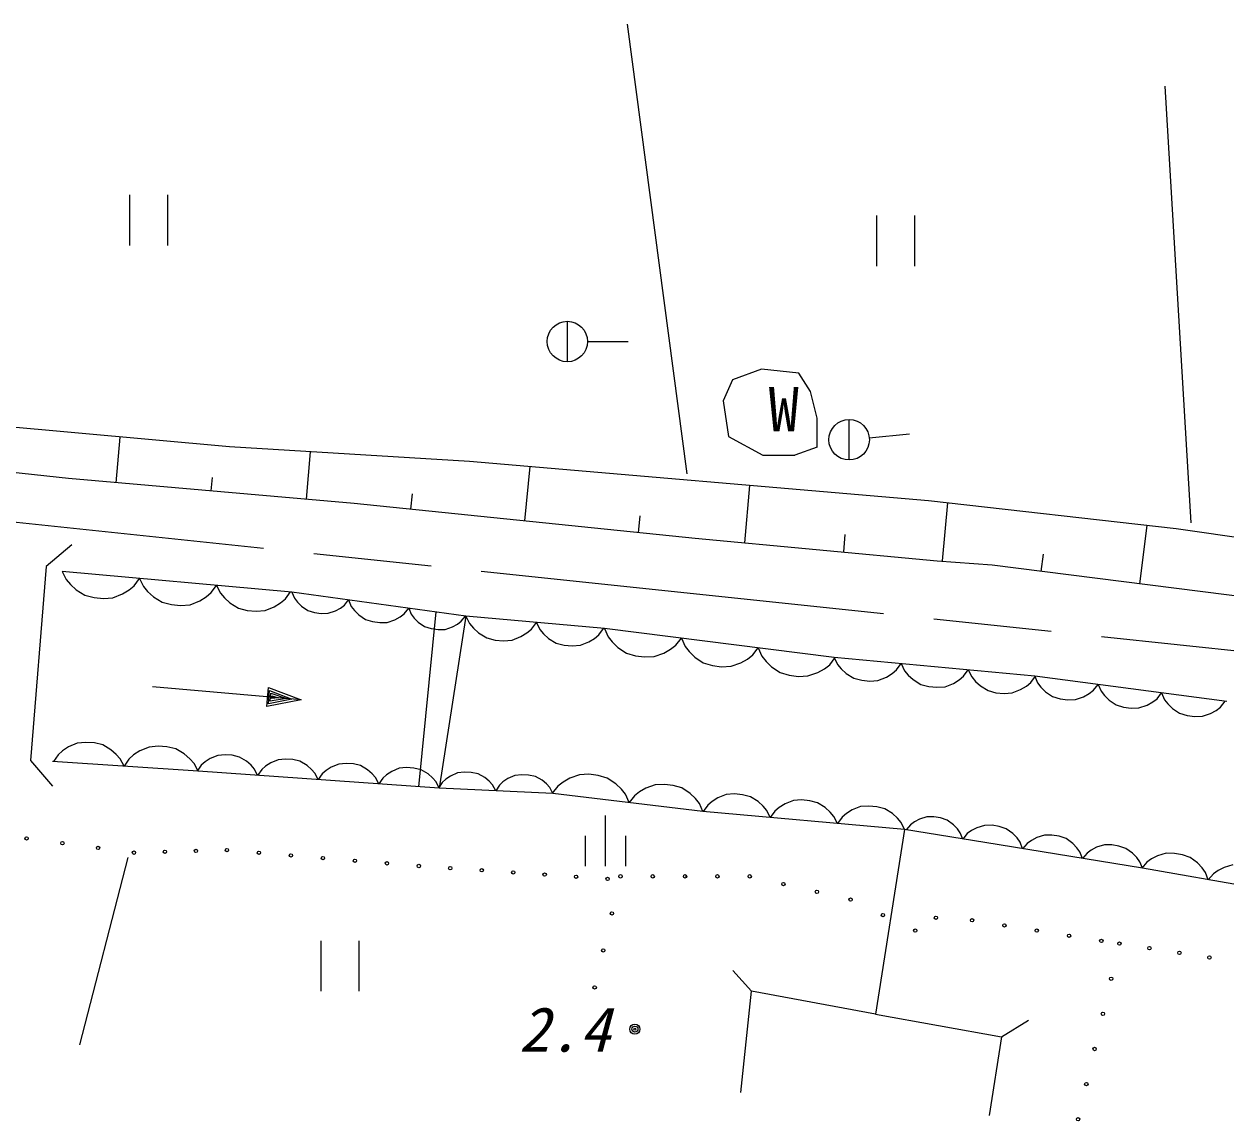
# Model space of a CAD drawing. Units: millimetres, scale not verified. Extents: x 39750 to 680000, y 20000 to 380250.
# Drawn here: x 403877 to 439532, y 258944 to 291494 of the extents above; entities that cross this region are included whole.
import ezdxf
from ezdxf.enums import TextEntityAlignment as Align

# ---------------------------------------------------------------- set-up
doc = ezdxf.new("R2010")
doc.units = ezdxf.units.MM
doc.header["$LTSCALE"] = 1000
doc.linetypes.add('CHAIN', pattern=[18.5, 12, -1.5, 3.5, -1.5])
doc.layers.add('M-BGD', color=7, linetype='Continuous', lineweight=25)
doc.layers.add('M-BMK', color=2, linetype='CHAIN', lineweight=13)
doc.styles.add('ＭＳ ゴシック', font='')
doc.styles.get('ＭＳ ゴシック').set_extended_font_data('MS Gothic')

msp = doc.modelspace()

# ---------------------------------------------------------------- linework, layer by layer
at = {"layer": 'M-BGD'}
for p, q in [((423544, 278150), (421780, 291494)), ((438498, 276693), (437731, 289653)), ((407001, 286427), (407001, 284927)), ((408141, 284927), (408141, 286427)), ((429164, 285813), (429164, 284313)), ((430304, 284313), (430304, 285813)), ((419994, 281472), (419994, 282672)), ((420594, 282072), (421794, 282072)), ((425757, 281256), (424893, 280941)), ((426857, 281138), (425757, 281256)), ((427210, 280588), (426857, 281138)), ((424893, 280941), (424618, 280313)), ((424618, 280313), (424775, 279253)), ((427406, 279803), (427210, 280588)), ((409973, 278944), (400562, 279797)), ((427406, 278939), (427406, 279803)), ((428353, 278558), (428353, 279758)), ((406611, 277883), (406728, 279238)), ((424775, 279253), (425796, 278703)), ((428951, 279216), (430145, 279332)), ((405200, 278006), (396850, 278901)), ((417089, 278515), (409973, 278944)), ((427406, 278939), (426739, 278703)), ((412255, 277392), (412377, 278799)), ((430709, 277349), (417089, 278515)), ((425796, 278703), (426739, 278703)), ((418728, 276748), (418894, 278360)), ((413666, 277270), (405200, 278006)), ((409433, 277638), (409468, 278041)), ((425256, 276095), (425410, 277803)), ((415353, 277096), (415400, 277550)), ((423789, 276227), (413666, 277270)), ((438059, 276515), (430709, 277349)), ((431125, 275567), (431279, 277284)), ((422102, 276400), (422154, 276902)), ((428191, 275831), (428237, 276347)), ((436979, 274883), (437197, 276613)), ((449409, 274858), (438059, 276515)), ((405291, 276042), (404530, 275394)), ((430967, 275552), (423789, 276227)), ((434054, 275251), (434119, 275759)), ((404530, 275394), (404070, 269642)), ((432592, 275435), (430967, 275552)), ((441366, 274331), (432592, 275435)), ((411820, 274638), (405010, 275251)), ((405010, 275251), (405127, 275010)), ((405127, 275010), (405252, 274860)), ((407142, 274828), (407301, 275045)), ((407301, 275045), (407417, 274803)), ((405252, 274860), (405423, 274706)), ((405423, 274706), (405685, 274544)), ((405685, 274544), (405956, 274473)), ((406510, 274469), (406797, 274582)), ((406797, 274582), (406993, 274703)), ((406993, 274703), (407142, 274828)), ((407417, 274803), (407543, 274653)), ((407543, 274653), (407713, 274499)), ((409283, 274497), (409433, 274622)), ((409433, 274622), (409591, 274838)), ((409591, 274838), (409703, 274607)), ((409703, 274607), (409823, 274464)), ((411631, 274434), (411782, 274641)), ((416985, 273926), (411820, 274638)), ((411820, 274638), (411898, 274455)), ((405956, 274473), (406231, 274448)), ((406231, 274448), (406510, 274469)), ((407713, 274499), (407976, 274337)), ((407976, 274337), (408247, 274267)), ((408247, 274267), (408522, 274242)), ((408522, 274242), (408801, 274263)), ((408801, 274263), (409088, 274376)), ((409088, 274376), (409283, 274497)), ((409823, 274464), (409986, 274317)), ((409986, 274317), (410237, 274162)), ((411026, 274091), (411301, 274198)), ((411301, 274198), (411488, 274314)), ((411488, 274314), (411631, 274434)), ((411898, 274455), (411985, 274340)), ((411985, 274340), (412106, 274221)), ((412106, 274221), (412294, 274092)), ((413265, 274164), (413380, 274251)), ((413380, 274251), (413504, 274406)), ((413504, 274406), (413586, 274212)), ((413586, 274212), (413679, 274091)), ((410237, 274162), (410496, 274094)), ((410496, 274094), (410759, 274070)), ((410759, 274070), (411026, 274091)), ((412294, 274092), (412491, 274030)), ((412491, 274030), (412693, 274002)), ((412693, 274002), (412900, 274008)), ((412900, 274008), (413116, 274081)), ((413116, 274081), (413265, 274164)), ((413679, 274091), (413807, 273964)), ((413807, 273964), (414006, 273828)), ((414006, 273828), (414215, 273763)), ((414877, 273817), (415034, 273904)), ((415034, 273904), (415156, 273996)), ((415156, 273996), (415287, 274160)), ((415287, 274160), (415365, 273978)), ((415365, 273978), (415452, 273863)), ((415452, 273863), (415573, 273743)), ((415588, 268862), (416099, 274048)), ((416985, 273926), (416193, 268820)), ((416847, 273773), (416971, 273928)), ((421096, 273558), (416985, 273926)), ((416985, 273926), (417092, 273705)), ((414215, 273763), (414429, 273733)), ((414429, 273733), (414648, 273739)), ((414648, 273739), (414877, 273817)), ((415573, 273743), (415761, 273614)), ((415761, 273614), (415958, 273553)), ((415958, 273553), (416161, 273525)), ((416161, 273525), (416367, 273531)), ((416367, 273531), (416583, 273604)), ((416583, 273604), (416732, 273686)), ((416732, 273686), (416847, 273773)), ((417092, 273705), (417206, 273569)), ((417206, 273569), (417362, 273428)), ((418796, 273426), (418932, 273541)), ((418932, 273541), (419077, 273739)), ((419077, 273739), (419178, 273529)), ((419178, 273529), (419287, 273398)), ((420931, 273372), (421069, 273560)), ((427906, 272699), (421096, 273558)), ((421096, 273558), (421204, 273312)), ((417362, 273428), (417602, 273280)), ((417602, 273280), (417849, 273216)), ((417849, 273216), (418100, 273194)), ((418100, 273194), (418355, 273213)), ((418355, 273213), (418617, 273316)), ((418617, 273316), (418796, 273426)), ((419287, 273398), (419436, 273265)), ((419436, 273265), (419664, 273124)), ((419664, 273124), (419900, 273063)), ((420381, 273060), (420631, 273158)), ((420631, 273158), (420801, 273263)), ((420801, 273263), (420931, 273372)), ((421204, 273312), (421323, 273158)), ((421323, 273158), (421489, 272998)), ((423212, 273059), (423377, 273270)), ((423377, 273270), (423486, 273025)), ((419900, 273063), (420139, 273041)), ((420139, 273041), (420381, 273060)), ((421489, 272998), (421745, 272827)), ((421745, 272827), (422013, 272747)), ((422567, 272723), (422858, 272826)), ((422858, 272826), (423058, 272940)), ((423058, 272940), (423212, 273059)), ((423486, 273025), (423605, 272870)), ((423605, 272870), (423771, 272710)), ((425340, 272652), (425494, 272771)), ((425494, 272771), (425659, 272982)), ((425659, 272982), (425767, 272737)), ((422013, 272747), (422287, 272712)), ((422287, 272712), (422567, 272723)), ((423771, 272710), (424027, 272539)), ((424027, 272539), (424295, 272459)), ((424295, 272459), (424569, 272424)), ((424569, 272424), (424849, 272435)), ((424849, 272435), (425140, 272538)), ((425140, 272538), (425340, 272652)), ((425767, 272737), (425887, 272583)), ((425887, 272583), (426052, 272423)), ((426052, 272423), (426309, 272251)), ((427621, 272364), (427776, 272483)), ((427776, 272483), (427941, 272694)), ((433857, 272147), (427906, 272699)), ((427906, 272699), (428007, 272489)), ((428007, 272489), (428115, 272358)), ((429759, 272326), (429897, 272514)), ((429897, 272514), (429998, 272304)), ((426309, 272251), (426577, 272171)), ((426577, 272171), (426851, 272137)), ((426851, 272137), (427130, 272148)), ((427130, 272148), (427422, 272250)), ((427422, 272250), (427621, 272364)), ((428115, 272358), (428263, 272224)), ((428263, 272224), (428491, 272082)), ((428491, 272082), (428726, 272020)), ((429208, 272016), (429458, 272113)), ((429458, 272113), (429629, 272218)), ((429629, 272218), (429759, 272326)), ((429998, 272304), (430106, 272173)), ((430106, 272173), (430255, 272039)), ((431620, 272033), (431750, 272141)), ((431750, 272141), (431888, 272329)), ((431888, 272329), (431990, 272119)), ((431990, 272119), (432098, 271989)), ((433742, 271957), (433880, 272145)), ((439556, 271392), (433857, 272147)), ((433857, 272147), (433945, 271943)), ((412101, 271438), (407684, 271830)), ((411080, 271247), (411130, 271805)), ((411127, 271323), (411163, 271722)), ((411130, 271805), (412101, 271438)), ((411163, 271722), (411822, 271462)), ((428726, 272020), (428965, 271998)), ((428965, 271998), (429208, 272016)), ((430255, 272039), (430483, 271897)), ((430483, 271897), (430718, 271835)), ((430718, 271835), (430957, 271813)), ((430957, 271813), (431199, 271831)), ((431199, 271831), (431450, 271928)), ((431450, 271928), (431620, 272033)), ((432098, 271989), (432246, 271854)), ((432246, 271854), (432474, 271713)), ((432474, 271713), (432709, 271651)), ((433191, 271646), (433441, 271743)), ((433441, 271743), (433611, 271848)), ((433611, 271848), (433742, 271957)), ((433945, 271943), (434043, 271815)), ((434043, 271815), (434179, 271682)), ((435474, 271626), (435602, 271724)), ((435602, 271724), (435740, 271897)), ((435740, 271897), (435828, 271694)), ((435828, 271694), (435926, 271566)), ((412101, 271438), (411080, 271247)), ((411822, 271462), (411127, 271323)), ((411174, 271400), (411196, 271639)), ((411663, 271477), (411174, 271400)), ((411196, 271639), (411663, 271477)), ((411221, 271476), (411228, 271555)), ((411424, 271498), (411221, 271476)), ((411228, 271555), (411424, 271498)), ((432709, 271651), (432948, 271629)), ((432948, 271629), (433191, 271646)), ((434179, 271682), (434390, 271540)), ((434390, 271540), (434611, 271472)), ((434611, 271472), (434837, 271442)), ((434837, 271442), (435068, 271450)), ((435068, 271450), (435309, 271533)), ((435309, 271533), (435474, 271626)), ((435926, 271566), (436062, 271433)), ((436062, 271433), (436273, 271290)), ((437192, 271283), (437358, 271377)), ((437358, 271377), (437486, 271475)), ((437486, 271475), (437624, 271648)), ((437624, 271648), (437712, 271445)), ((437712, 271445), (437810, 271317)), ((439369, 271225), (439507, 271399)), ((436273, 271290), (436494, 271223)), ((436494, 271223), (436720, 271193)), ((436720, 271193), (436951, 271200)), ((436951, 271200), (437192, 271283)), ((437810, 271317), (437946, 271184)), ((437946, 271184), (438157, 271041)), ((438157, 271041), (438378, 270973)), ((438835, 270951), (439076, 271034)), ((439076, 271034), (439241, 271127)), ((439241, 271127), (439369, 271225)), ((438378, 270973), (438604, 270943)), ((438604, 270943), (438835, 270951)), ((405021, 269929), (404887, 269812)), ((405197, 270044), (405021, 269929)), ((405457, 270153), (405197, 270044)), ((405711, 270178), (405457, 270153)), ((405963, 270161), (405711, 270178)), ((406211, 270103), (405963, 270161)), ((406454, 269960), (406211, 270103)), ((406614, 269823), (406454, 269960)), ((407314, 269925), (407129, 269805)), ((407586, 270039), (407314, 269925)), ((407852, 270065), (407586, 270039)), ((408116, 270048), (407852, 270065)), ((408376, 269986), (408116, 270048)), ((408631, 269837), (408376, 269986)), ((404070, 269642), (404718, 268881)), ((409038, 269325), (404724, 269612)), ((404887, 269812), (404747, 269611)), ((406731, 269689), (406614, 269823)), ((406843, 269471), (406731, 269689)), ((406989, 269682), (406843, 269471)), ((407129, 269805), (406989, 269682)), ((408798, 269694), (408631, 269837)), ((408921, 269553), (408798, 269694)), ((409038, 269325), (408921, 269553)), ((409247, 269599), (409132, 269499)), ((409398, 269696), (409247, 269599)), ((409621, 269789), (409398, 269696)), ((409839, 269810), (409621, 269789)), ((410055, 269794), (409839, 269810)), ((410268, 269743), (410055, 269794)), ((410475, 269620), (410268, 269743)), ((410611, 269502), (410475, 269620)), ((411194, 269570), (411042, 269472)), ((411417, 269662), (411194, 269570)), ((411635, 269683), (411417, 269662)), ((411850, 269668), (411635, 269683)), ((412063, 269617), (411850, 269668)), ((412271, 269494), (412063, 269617)), ((413430, 269556), (413212, 269535)), ((413646, 269541), (413430, 269556)), ((409132, 269499), (409011, 269327)), ((416193, 268820), (409038, 269325)), ((410712, 269387), (410611, 269502)), ((410807, 269200), (410712, 269387)), ((410927, 269372), (410807, 269200)), ((411042, 269472), (410927, 269372)), ((412407, 269376), (412271, 269494)), ((412507, 269260), (412407, 269376)), ((412602, 269073), (412507, 269260)), ((412723, 269245), (412602, 269073)), ((412838, 269345), (412723, 269245)), ((412989, 269443), (412838, 269345)), ((413212, 269535), (412989, 269443)), ((413859, 269490), (413646, 269541)), ((414066, 269367), (413859, 269490)), ((414202, 269249), (414066, 269367)), ((414303, 269134), (414202, 269249)), ((414633, 269218), (414518, 269118)), ((414785, 269316), (414633, 269218)), ((415008, 269409), (414785, 269316)), ((415226, 269429), (415008, 269409)), ((415441, 269414), (415226, 269429)), ((415654, 269363), (415441, 269414)), ((415862, 269240), (415654, 269363)), ((415998, 269122), (415862, 269240)), ((416736, 269272), (416528, 269179)), ((416941, 269296), (416736, 269272)), ((417145, 269287), (416941, 269296)), ((417348, 269244), (417145, 269287)), ((417547, 269133), (417348, 269244)), ((418434, 269194), (418226, 269102)), ((418640, 269219), (418434, 269194)), ((418843, 269210), (418640, 269219)), ((419046, 269167), (418843, 269210)), ((420356, 269220), (420065, 269116)), ((420635, 269232), (420356, 269220)), ((420909, 269199), (420635, 269232)), ((421178, 269121), (420909, 269199)), ((414398, 268946), (414303, 269134)), ((414518, 269118), (414398, 268946)), ((416098, 269007), (415998, 269122)), ((416193, 268820), (416098, 269007)), ((416281, 268986), (416171, 268821)), ((416387, 269083), (416281, 268986)), ((416528, 269179), (416387, 269083)), ((417678, 269024), (417547, 269133)), ((417775, 268918), (417678, 269024)), ((417869, 268743), (417775, 268918)), ((417979, 268909), (417869, 268743)), ((418085, 269006), (417979, 268909)), ((418226, 269102), (418085, 269006)), ((419245, 269055), (419046, 269167)), ((419376, 268947), (419245, 269055)), ((419473, 268841), (419376, 268947)), ((419567, 268666), (419473, 268841)), ((419713, 268880), (419548, 268669)), ((419866, 269001), (419713, 268880)), ((420065, 269116), (419866, 269001)), ((421435, 268950), (421178, 269121)), ((421602, 268792), (421435, 268950)), ((422604, 268920), (422326, 268821)), ((422872, 268932), (422604, 268920)), ((423134, 268901), (422872, 268932)), ((423390, 268825), (423134, 268901)), ((419567, 268666), (416193, 268820)), ((424015, 268129), (419567, 268666)), ((421722, 268638), (421602, 268792)), ((421831, 268393), (421722, 268638)), ((421989, 268596), (421831, 268393)), ((422136, 268711), (421989, 268596)), ((422326, 268821), (422136, 268711)), ((423637, 268663), (423390, 268825)), ((423796, 268511), (423637, 268663)), ((423911, 268364), (423796, 268511)), ((424459, 268531), (424289, 268426)), ((424709, 268629), (424459, 268531)), ((424951, 268648), (424709, 268629)), ((425190, 268626), (424951, 268648)), ((425426, 268565), (425190, 268626)), ((425654, 268424), (425426, 268565)), ((424015, 268129), (423911, 268364)), ((429997, 267593), (424015, 268129)), ((424159, 268317), (424021, 268129)), ((424289, 268426), (424159, 268317)), ((425803, 268290), (425654, 268424)), ((425912, 268160), (425803, 268290)), ((426013, 267950), (425912, 268160)), ((426151, 268139), (426013, 267950)), ((426281, 268247), (426151, 268139)), ((426451, 268353), (426281, 268247)), ((426701, 268451), (426451, 268353)), ((426943, 268469), (426701, 268451)), ((427183, 268448), (426943, 268469)), ((427418, 268386), (427183, 268448)), ((427646, 268245), (427418, 268386)), ((427795, 268112), (427646, 268245)), ((428443, 268174), (428273, 268069)), ((428693, 268272), (428443, 268174)), ((428935, 268290), (428693, 268272)), ((429174, 268269), (428935, 268290)), ((429410, 268208), (429174, 268269)), ((429638, 268067), (429410, 268208)), ((421120, 268005), (421120, 266505)), ((427904, 267981), (427795, 268112)), ((428005, 267771), (427904, 267981)), ((428143, 267960), (428005, 267771)), ((428273, 268069), (428143, 267960)), ((429787, 267933), (429638, 268067)), ((429896, 267802), (429787, 267933)), ((429997, 267593), (429896, 267802)), ((430290, 267820), (430173, 267736)), ((430441, 267899), (430290, 267820)), ((430659, 267967), (430441, 267899)), ((430866, 267968), (430659, 267967)), ((431067, 267935), (430866, 267968)), ((431263, 267869), (431067, 267935)), ((431448, 267735), (431263, 267869)), ((429997, 267593), (429133, 262116)), ((432375, 267209), (429997, 267593)), ((430173, 267736), (430045, 267585)), ((431566, 267613), (431448, 267735)), ((431650, 267495), (431566, 267613)), ((431723, 267311), (431650, 267495)), ((431859, 267472), (431723, 267311)), ((431983, 267561), (431859, 267472)), ((432142, 267644), (431983, 267561)), ((432373, 267716), (432142, 267644)), ((432592, 267717), (432373, 267716)), ((432805, 267682), (432592, 267717)), ((433012, 267612), (432805, 267682)), ((433208, 267470), (433012, 267612)), ((433333, 267341), (433208, 267470)), ((434149, 267426), (433919, 267354)), ((434368, 267427), (434149, 267426)), ((434581, 267392), (434368, 267427)), ((420520, 267408), (420520, 266508)), ((421720, 267408), (421720, 266508)), ((437053, 266442), (432375, 267209)), ((433422, 267217), (433333, 267341)), ((433500, 267022), (433422, 267217)), ((433635, 267182), (433500, 267022)), ((433759, 267271), (433635, 267182)), ((433919, 267354), (433759, 267271)), ((434789, 267322), (434581, 267392)), ((434985, 267181), (434789, 267322)), ((435109, 267051), (434985, 267181)), ((435695, 267065), (435536, 266981)), ((435926, 267137), (435695, 267065)), ((436145, 267137), (435926, 267137)), ((436358, 267103), (436145, 267137)), ((436565, 267032), (436358, 267103)), ((405532, 261203), (406970, 266763)), ((435199, 266927), (435109, 267051)), ((435276, 266732), (435199, 266927)), ((435412, 266892), (435276, 266732)), ((435536, 266981), (435412, 266892)), ((436761, 266891), (436565, 267032)), ((436886, 266761), (436761, 266891)), ((436975, 266637), (436886, 266761)), ((437327, 266719), (437188, 266622)), ((437505, 266810), (437327, 266719)), ((437762, 266886), (437505, 266810)), ((438006, 266884), (437762, 266886)), ((438242, 266843), (438006, 266884)), ((438471, 266762), (438242, 266843)), ((438687, 266602), (438471, 266762)), ((437053, 266442), (436975, 266637)), ((437188, 266622), (437035, 266445)), ((444816, 265078), (437053, 266442)), ((438824, 266456), (438687, 266602)), ((438921, 266317), (438824, 266456)), ((439297, 266373), (439158, 266276)), ((439475, 266464), (439297, 266373)), ((439732, 266540), (439475, 266464)), ((423516, 266156), (423516, 266245)), ((439005, 266099), (438921, 266317)), ((439158, 266276), (439005, 266099)), ((412681, 264291), (412681, 262791)), ((413821, 262791), (413821, 264291)), ((425452, 262791), (424900, 263404)), ((425145, 259785), (425452, 262791)), ((429133, 262116), (425452, 262791)), ((429133, 262116), (432875, 261441)), ((432875, 261441), (433673, 261932)), ((432875, 261441), (432507, 259110))]:
    msp.add_line(p, q, dxfattribs=at)
for centre, radius in [((419994, 282072), 600), ((428353, 279158), 600), ((403953, 267327), 50), ((405014, 267187), 50), ((406075, 267046), 50), ((407136, 266906), 50), ((408056, 266931), 50), ((408976, 266957), 50), ((409896, 266982), 50), ((410845, 266903), 50), ((411794, 266825), 50), ((412743, 266746), 50), ((413691, 266667), 50), ((414640, 266589), 50), ((415589, 266510), 50), ((416522, 266446), 50), ((417455, 266382), 50), ((418388, 266318), 50), ((419321, 266254), 50), ((420254, 266190), 50), ((421187, 266126), 50), ((421571, 266203), 50), ((422529, 266203), 50), ((423488, 266203), 50), ((424446, 266203), 50), ((425405, 266203), 50), ((426402, 265973), 50), ((427399, 265743), 50), ((428396, 265513), 50), ((421315, 265104), 50), ((429354, 265053), 50), ((430927, 264976), 50), ((432000, 264899), 50), ((430313, 264593), 50), ((432959, 264746), 50), ((433918, 264593), 50), ((434876, 264439), 50), ((435835, 264286), 50), ((436371, 264209), 50), ((421059, 264005), 50), ((437261, 264071), 50), ((438151, 263933), 50), ((439040, 263795), 50), ((436126, 263166), 50), ((420804, 262906), 50), ((435881, 262123), 50), ((421998, 261669), 150), ((421998, 261669), 90), ((421998, 261669), 30), ((435635, 261080), 50), ((435390, 260037), 50), ((435144, 258994), 50)]:
    msp.add_circle(centre, radius, dxfattribs=at)
at = {"layer": 'M-BMK'}
msp.add_line((447773, 272049), (401761, 276901), dxfattribs=at)

# ---------------------------------------------------------------- texts
at = {"layer": 'M-BGD', "style": 'ＭＳ ゴシック'}
msp.add_text('W', height=1320, dxfattribs=at).set_placement((425965, 279009), align=Align.BOTTOM_LEFT)
at = {"layer": 'M-BGD', "style": 'ＭＳ ゴシック', "oblique": 15}
msp.add_text('2.4', height=1320, dxfattribs=at).set_placement((418558, 260605), align=Align.BOTTOM_LEFT)

doc.saveas('drawing.dxf')
